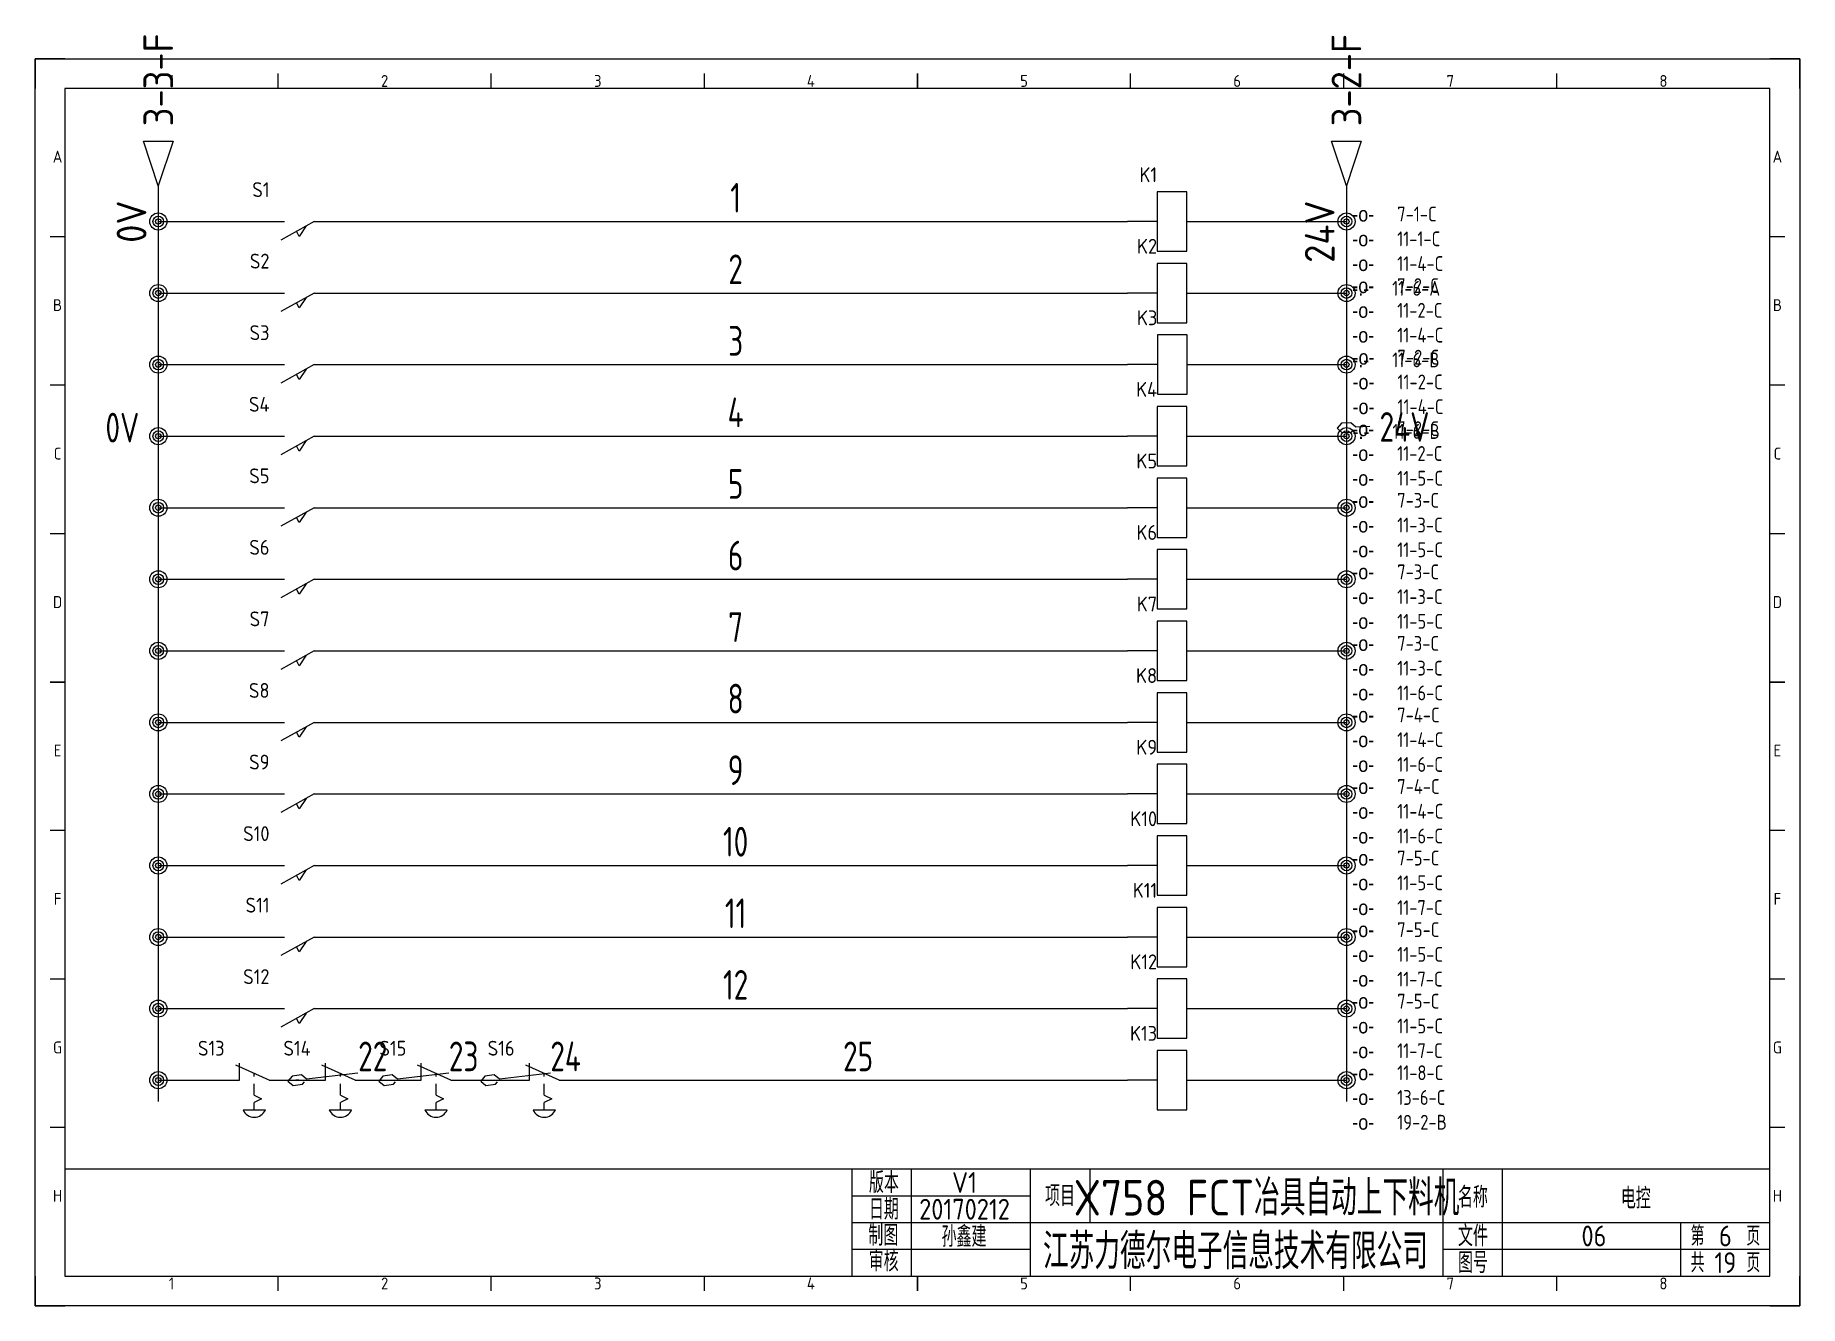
# Model space of a CAD drawing. Header units: millimetres. Extents: x 2029 to 2326, y 1387 to 1601.
import ezdxf
from ezdxf.enums import TextEntityAlignment as Align

# ---------------------------------------------------------------- set-up
doc = ezdxf.new("R2010")
doc.units = ezdxf.units.MM
for name, color, linetype in [('AE_BOR', 1, 'Continuous'), ('SYMS', 7, 'Continuous'), ('TAGS', 150, 'Continuous'), ('WIRENO', 72, 'Continuous'), ('WIREREF_DEST', 52, 'Continuous'), ('WIRES', 7, 'Continuous'), ('XREF', 7, 'Continuous'), ('图框_标题栏属性', 1, 'Continuous'), ('图框_标题栏文字', 6, 'Continuous')]:
    doc.layers.add(name, color=color, linetype=linetype)
doc.styles.add('ACGBTS', font='ISOCP.SHX')
doc.styles.get("Standard").update_dxf_attribs({"font": 'arial.ttf'})
doc.styles.add('WD_IEC', font='isocp2.shx', dxfattribs={"width": 0.9, "height": 4, "bigfont": 'gbcbig.shx'})
doc.styles.add('工程字', font='gbenor.shx', dxfattribs={"bigfont": 'gbcbig.shx'})

# ---------------------------------------------------------------- blocks, each defined once
blk = doc.blocks.new('Border')
for p, q in [((584, 410), (10, 410)), ((10, 410), (10, 10)), ((584, 10), (584, 410)), ((10, 10), (584, 10))]:
    blk.add_line(p, q)
at = {"layer": 'AE_BOR', "color": 1, "lineweight": 30}
for p, q in [((10, 420), (0, 420)), ((0, 420), (0, 410)), ((594, 420), (584, 420)), ((594, 410), (594, 420)), ((297, 410), (297, 415)), ((5, 210), (10, 210)), ((584, 210), (589, 210)), ((0, 0), (0, 10)), ((297, 5), (297, 10)), ((594, 0), (594, 10)), ((0, 0), (10, 0)), ((594, 0), (584, 0))]:
    blk.add_line(p, q, dxfattribs=at)
at = {"layer": 'AE_BOR', "color": 1, "lineweight": 15}
for p, q in [((0, 420), (594, 420)), ((0, 0), (0, 420)), ((594, 420), (594, 0)), ((81.75, 410), (81.75, 415)), ((153.5, 410), (153.5, 415)), ((225.25, 410), (225.25, 415)), ((368.75, 410), (368.75, 415)), ((440.5, 410), (440.5, 415)), ((512.25, 410), (512.25, 415)), ((10, 360), (5, 360)), ((589, 360), (584, 360)), ((10, 310), (5, 310)), ((589, 310), (584, 310)), ((10, 260), (5, 260)), ((589, 260), (584, 260)), ((10, 160), (5, 160)), ((589, 160), (584, 160)), ((10, 110), (5, 110)), ((589, 110), (584, 110)), ((10, 60), (5, 60)), ((589, 60), (584, 60)), ((81.75, 5), (81.75, 10)), ((153.5, 5), (153.5, 10)), ((225.25, 5), (225.25, 10)), ((368.75, 5), (368.75, 10)), ((440.5, 5), (440.5, 10)), ((512.25, 5), (512.25, 10)), ((594, 0), (0, 0))]:
    blk.add_line(p, q, dxfattribs=at)
at = {"layer": 'AE_BOR', "color": 1, "lineweight": 15, "style": 'ACGBTS'}
for s, p in [('1', (45.875, 412.5)), ('2', (117.625, 412.5)), ('3', (189.375, 412.5)), ('4', (261.125, 412.5)), ('5', (332.875, 412.5)), ('6', (404.625, 412.5)), ('7', (476.375, 412.5)), ('8', (548.125, 412.5)), ('A', (7.5, 387)), ('A', (586.5, 387)), ('B', (7.5, 337)), ('B', (586.5, 337)), ('C', (7.5, 287)), ('C', (586.5, 287)), ('D', (7.5, 237)), ('D', (586.5, 237)), ('E', (7.5, 187)), ('E', (586.5, 187)), ('F', (7.5, 137)), ('F', (586.5, 137)), ('G', (7.5, 87)), ('G', (586.5, 87)), ('H', (7.5, 37)), ('H', (586.5, 37)), ('1', (45.875, 7.5)), ('2', (117.625, 7.5)), ('3', (189.375, 7.5)), ('4', (261.125, 7.5)), ('5', (332.875, 7.5)), ('6', (404.625, 7.5)), ('7', (476.375, 7.5)), ('8', (548.125, 7.5))]:
    blk.add_text(s, height=4, dxfattribs=at).set_placement(p, align=Align.MIDDLE)
blk = doc.blocks.new('LdrDkA4')
for p, q in [((132.5, 0), (132.5, 18)), ((142.5, 0), (142.5, 18)), ((162.5, 0), (162.5, 18)), ((162.5, 0), (162.5, 18)), ((162.5, 0), (162.5, 18)), ((172.5, 18), (172.5, 13.5)), ((232, 0), (232, 18)), ((242, 0), (242, 18)), ((132.5, 13.5), (162.5, 13.5)), ((172.5, 13.5), (172.5, 9)), ((132.5, 9), (162.99, 9)), ((162.5, 9), (287, 9)), ((272, 0), (272, 9)), ((132.5, 4.5), (162.5, 4.5)), ((232, 4.5), (287, 4.5)), ((142.5, 2.09), (142.5, 2.09)), ((142.5, 2.09), (142.5, 2.09))]:
    blk.add_line(p, q)
blk.add_lwpolyline([(132.5, 18), (0, 18), (0, 0), (132.5, 0)], close=True)
blk.add_lwpolyline([(132.5, 0), (287, 0), (287, 18), (132.5, 18)])
at = {"flags": 9}
blk.add_attdef('WD_TB', (0, 0), '', height=2.5, dxfattribs=at)
at = {"layer": '图框_标题栏属性', "style": '工程字'}
for tag, height, p in [('版本', 3.5, (151.42, 15.75)), ('项目', 6, (202.25, 13.5)), ('名称', 3.5, (264.42, 13.27)), ('日期', 3.5, (151.42, 11.25)), ('制图', 3.5, (151.34, 6.85)), ('公司名称', 6, (197.03, 4.5)), ('文件', 3.5, (257.37, 6.75)), ('页数', 3.5, (279.5, 6.75)), ('审核', 3.5, (151.65, 2.36)), ('图号', 3.5, (257.37, 2.25)), ('总数', 3.5, (279.5, 2.25))]:
    blk.add_attdef(tag, text='', height=height, dxfattribs=at).set_placement(p, align=Align.MIDDLE)
at = {"layer": '图框_标题栏文字', "style": '工程字'}
for s, height, p in [('版本', 3.5, (137.85, 15.75)), ('项目', 3.5, (167.5, 13.5)), ('名称', 3.5, (237, 13.27)), ('日期', 3.5, (137.85, 11.25)), ('制图', 3.5, (137.75, 6.85)), ('文件', 3.5, (237, 6.75)), ('第    页', 3.25, (279.5, 6.75)), ('审核', 3.5, (137.81, 2.51)), ('图号', 3.5, (237, 2.25)), ('共    页', 3.25, (279.5, 2.25))]:
    blk.add_text(s, height=height, dxfattribs=at).set_placement(p, align=Align.MIDDLE_CENTER)
blk = doc.blocks.new('WDDOT')
for radius in [0.72, 0.449, 0.223]:
    blk.add_circle((0, 0), radius)
blk = doc.blocks.new('HCR1')
for p, q in [((-2.5, 0), (-7.5, 0)), ((2.5, 0), (7.5, 0))]:
    blk.add_line(p, q)
blk.add_lwpolyline([(-2.5, -5), (2.5, -5), (2.5, 5), (-2.5, 5)], close=True)
at = {"style": 'WD_IEC'}
for tag, p in [('INST', (-2.5, 13.62)), ('LOC', (-2.5, 10.12)), ('TAG1', (-2.5, 6.62)), ('DESC1', (-2.5, -10)), ('DESC2', (-2.5, -13.5)), ('DESC3', (-2.5, -17))]:
    blk.add_attdef(tag, text='', height=2.5, dxfattribs=at).set_placement(p, align=Align.RIGHT)
for tag, p, height, flags in [('MFG', (4.92, 12.12), 1.5, 9), ('CAT', (4.92, 9.62), 1.5, 9), ('TERM01', (-7.5, 1), 2, 8), ('X2LINK', (0, 5), 0.32, 1), ('X4TERM01', (-7.5, 0), 0.32, 1), ('X1TERM02', (7.5, 0), 0.32, 1), ('ASSYCODE', (3.5, -1.5), 1, 1), ('FAMILY', (3.5, -3), 1, 1), ('X8LINK', (0, -5), 0.32, 1), ('CATDESC', (3.5, -4.5), 1, 1)]:
    blk.add_attdef(tag, p, '', height=height, dxfattribs=dict(at, flags=flags))
at = {"style": 'WD_IEC', "flags": 8}
blk.add_attdef('TERM02', text='', height=2, dxfattribs=at).set_placement((7.5, 1), align=Align.RIGHT)
at = {"lineweight": 15, "style": 'WD_IEC'}
for tag, p in [('NO', (26.25, 0)), ('NC', (26.25, -4))]:
    blk.add_attdef(tag, text='', height=2.5, dxfattribs=at).set_placement(p, align=Align.RIGHT)
for tag, p in [('XREFNO', (27.75, 0)), ('XREFNC', (27.75, -4))]:
    blk.add_attdef(tag, p, '', height=2.5, dxfattribs=at)
blk = doc.blocks.new('HA1D2')
blk.add_lwpolyline([(0, 0), (-1.25, 3.75), (1.25, 3.75)], close=True)
at = {"style": 'WD_IEC'}
blk.add_attdef('XREF', text='', height=2.5, rotation=90, dxfattribs=at).set_placement((0, 5), align=Align.MIDDLE_LEFT)
at = {"style": 'WD_IEC', "flags": 1}
blk.add_attdef('SIGCODE', text='', height=1, dxfattribs=at).set_placement((-2.5, 1.8), align=Align.RIGHT)
blk.add_attdef('X8TERM01', (0, 0), '', height=0.32, dxfattribs=at)
at = {"style": 'WD_IEC', "flags": 8}
blk.add_attdef('WIRENO', text='', height=2.5, rotation=90, dxfattribs=at).set_placement((-1, -1.25), align=Align.RIGHT)
at = {"style": 'WD_IEC'}
blk.add_attdef('DESC1', text='', height=2.5, rotation=90, dxfattribs=at).set_placement((1, -1.25), align=Align.TOP_RIGHT)
blk = doc.blocks.new('WD_WNV')
at = {"linetype": 'Continuous', "style": 'WD_IEC', "width": 0.8}
blk.add_attdef('WIRENO', text='', height=2.5, dxfattribs=at).set_placement((-1.6, 0), align=Align.MIDDLE_RIGHT)
at = {"style": 'WD_IEC', "flags": 1}
for tag, p in [('W08USER', (-1, 0.375)), ('W04USER', (-1, 0.875)), ('W05USER', (-1, 0.75)), ('W09USER', (-1, 0.25)), ('W03USER', (-1, 1)), ('W06USER', (-1, 0.625)), ('W07USER', (-1, 0.5)), ('W02USER', (-1, 1.125)), ('W01USER', (-1, 1.25)), ('W10USER', (-1, 0.125))]:
    blk.add_attdef(tag, text='', height=0.08, dxfattribs=at).set_placement(p, align=Align.CENTER)
blk = doc.blocks.new('HLS11')
for p, q in [((-7.5, 0), (-2.5, 0)), ((2.5, 0), (-3.12, -3.12)), ((2.5, 0), (7.5, 0)), ((0, -2.5), (-0.47, -1.65)), ((1.18, -0.74), (0, -2.5))]:
    blk.add_line(p, q)
at = {"style": 'WD_IEC'}
for tag, p in [('INST', (-5, 11.12)), ('LOC', (-5, 7.62)), ('TAG1', (-5, 4.12)), ('DESC1', (-5, -10.63)), ('DESC2', (-5, -14.13)), ('DESC3', (-5, -17.63))]:
    blk.add_attdef(tag, text='', height=2.5, dxfattribs=at).set_placement(p, align=Align.RIGHT)
for tag, p, height, flags in [('MFG', (7.75, 6.5), 1.5, 1), ('TERM01', (-7.5, 1), 2, 8), ('CAT', (7.75, 4), 1.5, 1), ('X4TERM01', (-7.5, 0), 0.32, 1), ('X1TERM02', (7.5, 0), 0.32, 1), ('X2LINK', (0, -0.94), 0.32, 1), ('X8LINK', (0, -2.59), 0.32, 1), ('CONTACT', (11.25, -1.88), 1, 1), ('COMMON', (12.5, -3.13), 1, 1), ('FAMILY', (11, -4.88), 1, 1), ('ASSYCODE', (11, -7.5), 1, 1), ('CATDESC', (11, -10.5), 1, 1)]:
    blk.add_attdef(tag, p, '', height=height, dxfattribs=dict(at, flags=flags))
at = {"style": 'WD_IEC', "flags": 8}
blk.add_attdef('TERM02', text='', height=2, dxfattribs=at).set_placement((7.5, 1), align=Align.RIGHT)
at = {"lineweight": 15, "style": 'WD_IEC'}
for tag, p in [('XREF', (-5, -6.88)), ('WDTAGALT', (-5, -20.5))]:
    blk.add_attdef(tag, text='', height=2.5, dxfattribs=at).set_placement(p, align=Align.RIGHT)
blk = doc.blocks.new('HPB12ML')
for p, q in [((-7.5, 0), (-2.5, 0)), ((2.5, 0), (-3.12, 2.5)), ((-2.5, 0), (-2.5, 2.87)), ((0, 0.62), (0, 1.11)), ((2.5, 0), (7.5, 0)), ((0, -2.5), (0, -0.62)), ((0, -2.5), (1.25, -3.12)), ((-1.88, -5), (1.88, -5)), ((1.25, -3.12), (0, -3.75)), ((0, -5), (0, -3.75))]:
    blk.add_line(p, q)
blk.add_arc((0, -4.22), 2.03, 202.6199, 337.3801)
at = {"style": 'WD_IEC'}
for tag, p in [('INST', (-5, 11.12)), ('LOC', (-5, 7.62)), ('TAG1', (-5, 4.12)), ('DESC1', (-5, -11.25)), ('DESC2', (-5, -14.75)), ('DESC3', (-5, -18.25))]:
    blk.add_attdef(tag, text='', height=2.5, dxfattribs=at).set_placement(p, align=Align.RIGHT)
for tag, p, height, flags in [('MFG', (4.92, 12.12), 1.5, 9), ('CAT', (4.92, 9.62), 1.5, 9), ('TERM01', (-7.5, 1), 2, 8), ('X4TERM01', (-7.5, 0), 0.32, 1), ('X2LINK', (0, 1.74), 0.32, 1), ('X1TERM02', (7.5, 0), 0.32, 1), ('ASSYCODE', (3.5, -2.75), 1, 1), ('FAMILY', (3.5, -4.25), 1, 1), ('CATDESC', (3.5, -5.75), 1, 1), ('CONTACT', (3.5, -7.5), 1, 1), ('COMMON', (4.75, -8.75), 1, 1)]:
    blk.add_attdef(tag, p, '', height=height, dxfattribs=dict(at, flags=flags))
at = {"style": 'WD_IEC', "flags": 8}
blk.add_attdef('TERM02', text='', height=2, dxfattribs=at).set_placement((7.5, 1), align=Align.RIGHT)
at = {"lineweight": 15, "style": 'WD_IEC'}
blk.add_attdef('XREF', text='', height=2.5, dxfattribs=at).set_placement((-5, -7.5), align=Align.RIGHT)
blk = doc.blocks.new('WD_WNH')
at = {"linetype": 'Continuous', "style": 'WD_IEC', "width": 0.8}
blk.add_attdef('WIRENO', text='', height=2.5, dxfattribs=at).set_placement((0, 0.75), align=Align.CENTER)
at = {"style": 'WD_IEC', "flags": 1}
for tag, p in [('W08USER', (0, 0.375)), ('W04USER', (0, 0.875)), ('W05USER', (0, 0.75)), ('W09USER', (0, 0.25)), ('W03USER', (0, 1)), ('W06USER', (0, 0.625)), ('W07USER', (0, 0.5)), ('W02USER', (0, 1.125)), ('W01USER', (0, 1.25)), ('W10USER', (0, 0.125))]:
    blk.add_attdef(tag, text='', height=0.08, dxfattribs=at).set_placement(p, align=Align.CENTER)

msp = doc.modelspace()

# ---------------------------------------------------------------- linework, layer by layer
at = {"layer": 'WIRENO'}
for points in [[(2253.96, 1535.46), (2251.59, 1535.36), (2250.76, 1536.12), (2249.17, 1536.05), (2248.41, 1535.22), (2249.24, 1534.46), (2250.83, 1534.53), (2251.21, 1534.94)], [(2083.58, 1426.6), (2074.97, 1425.59), (2074.09, 1426.28), (2072.52, 1426.1), (2071.82, 1425.21), (2072.7, 1424.52), (2074.28, 1424.7), (2074.63, 1425.14)], [(2098.88, 1426.6), (2090.27, 1425.59), (2089.39, 1426.28), (2087.82, 1426.1), (2087.12, 1425.21), (2088, 1424.52), (2089.58, 1424.7), (2089.93, 1425.14)], [(2116.03, 1426.6), (2107.43, 1425.59), (2106.55, 1426.28), (2104.97, 1426.1), (2104.28, 1425.21), (2105.16, 1424.52), (2106.74, 1424.7), (2107.08, 1425.14)]]:
    msp.add_lwpolyline(points, dxfattribs=at)
at = {"layer": 'WIRES'}
for p, q in [((2050, 1576.03), (2050, 1421.79)), ((2250, 1576.03), (2250, 1421.79)), ((2050, 1570), (2066.22, 1570)), ((2081.22, 1570), (2213.13, 1570)), ((2228.13, 1570), (2250, 1570)), ((2050, 1557.95), (2066.22, 1557.95)), ((2081.22, 1557.95), (2213.13, 1557.95)), ((2228.13, 1557.95), (2250, 1557.95)), ((2050, 1545.9), (2066.22, 1545.9)), ((2081.22, 1545.9), (2213.17, 1545.9)), ((2228.17, 1545.9), (2250, 1545.9)), ((2050, 1533.85), (2066.22, 1533.85)), ((2081.22, 1533.85), (2213.13, 1533.85)), ((2228.13, 1533.85), (2250, 1533.85)), ((2050, 1521.8), (2066.22, 1521.8)), ((2081.22, 1521.8), (2213.13, 1521.8)), ((2228.13, 1521.8), (2250, 1521.8)), ((2050, 1509.75), (2066.22, 1509.75)), ((2081.22, 1509.75), (2213.13, 1509.75)), ((2228.13, 1509.75), (2250, 1509.75)), ((2050, 1497.7), (2066.22, 1497.7)), ((2081.22, 1497.7), (2213.13, 1497.7)), ((2228.13, 1497.7), (2250, 1497.7)), ((2050, 1485.65), (2066.22, 1485.65)), ((2081.22, 1485.65), (2213.13, 1485.65)), ((2228.13, 1485.65), (2250, 1485.65)), ((2050, 1473.6), (2066.22, 1473.6)), ((2081.22, 1473.6), (2213.13, 1473.6)), ((2228.13, 1473.6), (2250, 1473.6)), ((2050, 1461.55), (2066.22, 1461.55)), ((2081.22, 1461.55), (2213.13, 1461.55)), ((2228.13, 1461.55), (2250, 1461.55)), ((2050, 1449.5), (2066.22, 1449.5)), ((2081.22, 1449.5), (2213.13, 1449.5)), ((2228.13, 1449.5), (2250, 1449.5)), ((2050, 1437.45), (2066.22, 1437.45)), ((2081.22, 1437.45), (2213.13, 1437.45)), ((2228.13, 1437.45), (2250, 1437.45)), ((2050, 1425.4), (2058.65, 1425.4)), ((2073.65, 1425.4), (2073.15, 1425.4)), ((2088.15, 1425.4), (2089.25, 1425.4)), ((2104.25, 1425.4), (2107.47, 1425.4)), ((2122.47, 1425.4), (2213.13, 1425.4)), ((2228.13, 1425.4), (2250, 1425.4))]:
    msp.add_line(p, q, dxfattribs=at)

# ---------------------------------------------------------------- block references
msp.add_blockref('LdrDkA4', (2034.29, 1392.42)).add_auto_attribs({'总数': '19', '页数': '6', '文件': '06', '名称': '电控', '公司名称': '江苏力德尔电子信息技术有限公司', '项目': 'X758 FCT冶具自动上下料机', '制图': '孙鑫建', '日期': '20170212', '版本': 'V1'})
at = {"layer": 'AE_BOR', "xscale": 0.5, "yscale": 0.5, "zscale": 0.5}
msp.add_blockref('Border', (2029.29, 1387.42), dxfattribs=at)
at = {"layer": 'SYMS'}
ref = msp.add_blockref('HA1D2', (2050, 1576.03), dxfattribs=dict(at, xscale=2, yscale=2, zscale=2))
ref.add_attrib('XREF', '3-3-F', dxfattribs={"layer": 'XREF', "height": 5, "rotation": 90, "style": 'WD_IEC'}).set_placement((2050, 1586.03), align=Align.MIDDLE_LEFT)
ref.add_attrib('WIRENO', '0V', dxfattribs={"layer": 'WIREREF_DEST', "height": 5, "rotation": 90, "style": 'WD_IEC', "flags": 8}).set_placement((2048, 1573.53), align=Align.RIGHT)
ref = msp.add_blockref('HA1D2', (2250, 1576.03), dxfattribs=dict(at, xscale=2, yscale=2, zscale=2))
ref.add_attrib('XREF', '3-2-F', dxfattribs={"layer": 'XREF', "height": 5, "rotation": 90, "style": 'WD_IEC'}).set_placement((2250, 1586.03), align=Align.MIDDLE_LEFT)
ref.add_attrib('WIRENO', '24V', dxfattribs={"layer": 'WIREREF_DEST', "height": 5, "rotation": 90, "style": 'WD_IEC', "flags": 8}).set_placement((2248, 1573.53), align=Align.RIGHT)
ref = msp.add_blockref('HCR1', (2220.63, 1570), dxfattribs=at)
ref.add_attrib('TAG1', 'K1', dxfattribs={"layer": 'TAGS', "height": 2.5, "style": 'WD_IEC'}).set_placement((2218.13, 1576.62), align=Align.RIGHT)
ref = msp.add_blockref('HLS11', (2073.72, 1570), dxfattribs=at)
ref.add_attrib('TAG1', 'S1', dxfattribs={"layer": 'TAGS', "height": 2.5, "style": 'WD_IEC'}).set_placement((2068.72, 1574.12), align=Align.RIGHT)
at = {"layer": 'SYMS', "xscale": 2, "yscale": 2, "zscale": 2}
for p in [(2050, 1570), (2250, 1570), (2050, 1557.95), (2250, 1557.95), (2050, 1545.9), (2250, 1545.9), (2050, 1533.85), (2250, 1533.85), (2050, 1521.8), (2250, 1521.8), (2050, 1509.75), (2250, 1509.75), (2050, 1497.7), (2250, 1497.7), (2050, 1485.65), (2250, 1485.65), (2050, 1473.6), (2250, 1473.6), (2050, 1461.55), (2250, 1461.55), (2050, 1449.5), (2250, 1449.5), (2050, 1437.45), (2250, 1437.45), (2050, 1425.4), (2250, 1425.4)]:
    msp.add_blockref('WDDOT', p, dxfattribs=at)
at = {"layer": 'SYMS'}
ref = msp.add_blockref('HCR1', (2220.63, 1557.95), dxfattribs=at)
ref.add_attrib('TAG1', 'K2', dxfattribs={"layer": 'TAGS', "height": 2.5, "style": 'WD_IEC'}).set_placement((2218.13, 1564.58), align=Align.RIGHT)
ref = msp.add_blockref('HLS11', (2073.72, 1557.95), dxfattribs=at)
ref.add_attrib('TAG1', 'S2', dxfattribs={"layer": 'TAGS', "height": 2.5, "style": 'WD_IEC'}).set_placement((2068.72, 1562.08), align=Align.RIGHT)
ref = msp.add_blockref('HCR1', (2220.67, 1545.9), dxfattribs=at)
ref.add_attrib('TAG1', 'K3', dxfattribs={"layer": 'TAGS', "height": 2.5, "style": 'WD_IEC'}).set_placement((2218.17, 1552.53), align=Align.RIGHT)
ref = msp.add_blockref('HLS11', (2073.72, 1545.9), dxfattribs=at)
ref.add_attrib('TAG1', 'S3', dxfattribs={"layer": 'TAGS', "height": 2.5, "style": 'WD_IEC'}).set_placement((2068.72, 1550.03), align=Align.RIGHT)
ref = msp.add_blockref('HCR1', (2220.63, 1533.85), dxfattribs=at)
ref.add_attrib('TAG1', 'K4', dxfattribs={"layer": 'TAGS', "height": 2.5, "style": 'WD_IEC'}).set_placement((2218.13, 1540.47), align=Align.RIGHT)
ref = msp.add_blockref('HLS11', (2073.72, 1533.85), dxfattribs=at)
ref.add_attrib('TAG1', 'S4', dxfattribs={"layer": 'TAGS', "height": 2.5, "style": 'WD_IEC'}).set_placement((2068.72, 1537.97), align=Align.RIGHT)
ref = msp.add_blockref('HCR1', (2220.63, 1521.8), dxfattribs=at)
ref.add_attrib('TAG1', 'K5', dxfattribs={"layer": 'TAGS', "height": 2.5, "style": 'WD_IEC'}).set_placement((2218.13, 1528.42), align=Align.RIGHT)
ref = msp.add_blockref('HLS11', (2073.72, 1521.8), dxfattribs=at)
ref.add_attrib('TAG1', 'S5', dxfattribs={"layer": 'TAGS', "height": 2.5, "style": 'WD_IEC'}).set_placement((2068.72, 1525.92), align=Align.RIGHT)
ref = msp.add_blockref('HCR1', (2220.63, 1509.75), dxfattribs=at)
ref.add_attrib('TAG1', 'K6', dxfattribs={"layer": 'TAGS', "height": 2.5, "style": 'WD_IEC'}).set_placement((2218.13, 1516.38), align=Align.RIGHT)
ref = msp.add_blockref('HLS11', (2073.72, 1509.75), dxfattribs=at)
ref.add_attrib('TAG1', 'S6', dxfattribs={"layer": 'TAGS', "height": 2.5, "style": 'WD_IEC'}).set_placement((2068.72, 1513.88), align=Align.RIGHT)
ref = msp.add_blockref('HCR1', (2220.63, 1497.7), dxfattribs=at)
ref.add_attrib('TAG1', 'K7', dxfattribs={"layer": 'TAGS', "height": 2.5, "style": 'WD_IEC'}).set_placement((2218.13, 1504.33), align=Align.RIGHT)
ref = msp.add_blockref('HLS11', (2073.72, 1497.7), dxfattribs=at)
ref.add_attrib('TAG1', 'S7', dxfattribs={"layer": 'TAGS', "height": 2.5, "style": 'WD_IEC'}).set_placement((2068.72, 1501.83), align=Align.RIGHT)
ref = msp.add_blockref('HCR1', (2220.63, 1485.65), dxfattribs=at)
ref.add_attrib('TAG1', 'K8', dxfattribs={"layer": 'TAGS', "height": 2.5, "style": 'WD_IEC'}).set_placement((2218.13, 1492.28), align=Align.RIGHT)
ref = msp.add_blockref('HLS11', (2073.72, 1485.65), dxfattribs=at)
ref.add_attrib('TAG1', 'S8', dxfattribs={"layer": 'TAGS', "height": 2.5, "style": 'WD_IEC'}).set_placement((2068.72, 1489.78), align=Align.RIGHT)
ref = msp.add_blockref('HCR1', (2220.63, 1473.6), dxfattribs=at)
ref.add_attrib('TAG1', 'K9', dxfattribs={"layer": 'TAGS', "height": 2.5, "style": 'WD_IEC'}).set_placement((2218.13, 1480.22), align=Align.RIGHT)
ref = msp.add_blockref('HLS11', (2073.72, 1473.6), dxfattribs=at)
ref.add_attrib('TAG1', 'S9', dxfattribs={"layer": 'TAGS', "height": 2.5, "style": 'WD_IEC'}).set_placement((2068.72, 1477.72), align=Align.RIGHT)
ref = msp.add_blockref('HCR1', (2220.63, 1461.55), dxfattribs=at)
ref.add_attrib('TAG1', 'K10', dxfattribs={"layer": 'TAGS', "height": 2.5, "style": 'WD_IEC'}).set_placement((2218.13, 1468.17), align=Align.RIGHT)
ref = msp.add_blockref('HLS11', (2073.72, 1461.55), dxfattribs=at)
ref.add_attrib('TAG1', 'S10', dxfattribs={"layer": 'TAGS', "height": 2.5, "style": 'WD_IEC'}).set_placement((2068.72, 1465.67), align=Align.RIGHT)
ref = msp.add_blockref('HCR1', (2220.63, 1449.5), dxfattribs=at)
ref.add_attrib('TAG1', 'K11', dxfattribs={"layer": 'TAGS', "height": 2.5, "style": 'WD_IEC'}).set_placement((2218.13, 1456.12), align=Align.RIGHT)
ref = msp.add_blockref('HLS11', (2073.72, 1449.5), dxfattribs=at)
ref.add_attrib('TAG1', 'S11', dxfattribs={"layer": 'TAGS', "height": 2.5, "style": 'WD_IEC'}).set_placement((2068.72, 1453.62), align=Align.RIGHT)
ref = msp.add_blockref('HCR1', (2220.63, 1437.45), dxfattribs=at)
ref.add_attrib('TAG1', 'K12', dxfattribs={"layer": 'TAGS', "height": 2.5, "style": 'WD_IEC'}).set_placement((2218.13, 1444.08), align=Align.RIGHT)
ref = msp.add_blockref('HLS11', (2073.72, 1437.45), dxfattribs=at)
ref.add_attrib('TAG1', 'S12', dxfattribs={"layer": 'TAGS', "height": 2.5, "style": 'WD_IEC'}).set_placement((2068.72, 1441.58), align=Align.RIGHT)
ref = msp.add_blockref('HCR1', (2220.63, 1425.4), dxfattribs=at)
ref.add_attrib('TAG1', 'K13', dxfattribs={"layer": 'TAGS', "height": 2.5, "style": 'WD_IEC'}).set_placement((2218.13, 1432.03), align=Align.RIGHT)
ref = msp.add_blockref('HPB12ML', (2066.15, 1425.4), dxfattribs=at)
ref.add_attrib('TAG1', 'S13', dxfattribs={"layer": 'TAGS', "height": 2.5, "style": 'WD_IEC'}).set_placement((2061.15, 1429.53), align=Align.RIGHT)
ref = msp.add_blockref('HPB12ML', (2080.65, 1425.4), dxfattribs=at)
ref.add_attrib('TAG1', 'S14', dxfattribs={"layer": 'TAGS', "height": 2.5, "style": 'WD_IEC'}).set_placement((2075.65, 1429.53), align=Align.RIGHT)
ref = msp.add_blockref('HPB12ML', (2096.75, 1425.4), dxfattribs=at)
ref.add_attrib('TAG1', 'S15', dxfattribs={"layer": 'TAGS', "height": 2.5, "style": 'WD_IEC'}).set_placement((2091.75, 1429.53), align=Align.RIGHT)
ref = msp.add_blockref('HPB12ML', (2114.97, 1425.4), dxfattribs=at)
ref.add_attrib('TAG1', 'S16', dxfattribs={"layer": 'TAGS', "height": 2.5, "style": 'WD_IEC'}).set_placement((2109.97, 1429.53), align=Align.RIGHT)
at = {"layer": 'WIRENO'}
ref = msp.add_blockref('WD_WNH', (2147.18, 1570), dxfattribs=dict(at, xscale=2, yscale=2, zscale=2))
ref.add_attrib('WIRENO', '1', dxfattribs={"linetype": 'Continuous', "height": 5, "style": 'WD_IEC', "width": 0.8}).set_placement((2147.18, 1571.5), align=Align.CENTER)
ref = msp.add_blockref('WD_WNH', (2147.18, 1557.95), dxfattribs=dict(at, xscale=2, yscale=2, zscale=2))
ref.add_attrib('WIRENO', '2', dxfattribs={"linetype": 'Continuous', "height": 5, "style": 'WD_IEC', "width": 0.8}).set_placement((2147.18, 1559.45), align=Align.CENTER)
ref = msp.add_blockref('WD_WNH', (2147.2, 1545.9), dxfattribs=dict(at, xscale=2, yscale=2, zscale=2))
ref.add_attrib('WIRENO', '3', dxfattribs={"linetype": 'Continuous', "height": 5, "style": 'WD_IEC', "width": 0.8}).set_placement((2147.2, 1547.4), align=Align.CENTER)
ref = msp.add_blockref('WD_WNH', (2147.18, 1533.85), dxfattribs=dict(at, xscale=2, yscale=2, zscale=2))
ref.add_attrib('WIRENO', '4', dxfattribs={"linetype": 'Continuous', "height": 5, "style": 'WD_IEC', "width": 0.8}).set_placement((2147.18, 1535.35), align=Align.CENTER)
ref = msp.add_blockref('WD_WNV', (2050, 1535.29), dxfattribs=dict(at, xscale=2, yscale=2, zscale=2))
ref.add_attrib('WIRENO', '0V', dxfattribs={"linetype": 'Continuous', "height": 5, "style": 'WD_IEC', "width": 0.8}).set_placement((2046.8, 1535.29), align=Align.MIDDLE_RIGHT)
ref = msp.add_blockref('WD_WNV', (2250, 1535.29), dxfattribs=dict(at, xscale=2, yscale=2, zscale=2))
ref.add_attrib('WIRENO', '24V', dxfattribs={"linetype": 'Continuous', "height": 5, "style": 'WD_IEC', "width": 0.8}).set_placement((2263.96, 1535.4), align=Align.MIDDLE_RIGHT)
ref = msp.add_blockref('WD_WNH', (2147.18, 1521.8), dxfattribs=dict(at, xscale=2, yscale=2, zscale=2))
ref.add_attrib('WIRENO', '5', dxfattribs={"linetype": 'Continuous', "height": 5, "style": 'WD_IEC', "width": 0.8}).set_placement((2147.18, 1523.3), align=Align.CENTER)
ref = msp.add_blockref('WD_WNH', (2147.18, 1509.75), dxfattribs=dict(at, xscale=2, yscale=2, zscale=2))
ref.add_attrib('WIRENO', '6', dxfattribs={"linetype": 'Continuous', "height": 5, "style": 'WD_IEC', "width": 0.8}).set_placement((2147.18, 1511.25), align=Align.CENTER)
ref = msp.add_blockref('WD_WNH', (2147.18, 1497.7), dxfattribs=dict(at, xscale=2, yscale=2, zscale=2))
ref.add_attrib('WIRENO', '7', dxfattribs={"linetype": 'Continuous', "height": 5, "style": 'WD_IEC', "width": 0.8}).set_placement((2147.18, 1499.2), align=Align.CENTER)
ref = msp.add_blockref('WD_WNH', (2147.18, 1485.65), dxfattribs=dict(at, xscale=2, yscale=2, zscale=2))
ref.add_attrib('WIRENO', '8', dxfattribs={"linetype": 'Continuous', "height": 5, "style": 'WD_IEC', "width": 0.8}).set_placement((2147.18, 1487.15), align=Align.CENTER)
ref = msp.add_blockref('WD_WNH', (2147.18, 1473.6), dxfattribs=dict(at, xscale=2, yscale=2, zscale=2))
ref.add_attrib('WIRENO', '9', dxfattribs={"linetype": 'Continuous', "height": 5, "style": 'WD_IEC', "width": 0.8}).set_placement((2147.18, 1475.1), align=Align.CENTER)
ref = msp.add_blockref('WD_WNH', (2147.18, 1461.55), dxfattribs=dict(at, xscale=2, yscale=2, zscale=2))
ref.add_attrib('WIRENO', '10', dxfattribs={"linetype": 'Continuous', "height": 5, "style": 'WD_IEC', "width": 0.8}).set_placement((2147.18, 1463.05), align=Align.CENTER)
ref = msp.add_blockref('WD_WNH', (2147.18, 1449.5), dxfattribs=dict(at, xscale=2, yscale=2, zscale=2))
ref.add_attrib('WIRENO', '11', dxfattribs={"linetype": 'Continuous', "height": 5, "style": 'WD_IEC', "width": 0.8}).set_placement((2147.18, 1451), align=Align.CENTER)
ref = msp.add_blockref('WD_WNH', (2147.18, 1437.45), dxfattribs=dict(at, xscale=2, yscale=2, zscale=2))
ref.add_attrib('WIRENO', '12', dxfattribs={"linetype": 'Continuous', "height": 5, "style": 'WD_IEC', "width": 0.8}).set_placement((2147.18, 1438.95), align=Align.CENTER)
ref = msp.add_blockref('WD_WNH', (2073.4, 1425.4), dxfattribs=dict(at, xscale=2, yscale=2, zscale=2))
ref.add_attrib('WIRENO', '22', dxfattribs={"linetype": 'Continuous', "height": 5, "style": 'WD_IEC', "width": 0.8}).set_placement((2086.1, 1426.9), align=Align.CENTER)
ref = msp.add_blockref('WD_WNH', (2088.7, 1425.4), dxfattribs=dict(at, xscale=2, yscale=2, zscale=2))
ref.add_attrib('WIRENO', '23', dxfattribs={"linetype": 'Continuous', "height": 5, "style": 'WD_IEC', "width": 0.8}).set_placement((2101.4, 1426.9), align=Align.CENTER)
ref = msp.add_blockref('WD_WNH', (2105.86, 1425.4), dxfattribs=dict(at, xscale=2, yscale=2, zscale=2))
ref.add_attrib('WIRENO', '24', dxfattribs={"linetype": 'Continuous', "height": 5, "style": 'WD_IEC', "width": 0.8}).set_placement((2118.56, 1426.9), align=Align.CENTER)
ref = msp.add_blockref('WD_WNH', (2167.8, 1425.4), dxfattribs=dict(at, xscale=2, yscale=2, zscale=2))
ref.add_attrib('WIRENO', '25', dxfattribs={"linetype": 'Continuous', "height": 5, "style": 'WD_IEC', "width": 0.8}).set_placement((2167.8, 1426.9), align=Align.CENTER)

# ---------------------------------------------------------------- texts
at = {"layer": 'XREF', "char_height": 2.5, "attachment_point": 1, "style": 'WD_IEC'}
for s, insert in [('{\\Fmonotxt.shx|c0;\\H0.67x;  }{\\Facaderef.shx|c0;-o-} {\\Fmonotxt.shx|c0;\\H0.67x; } 7-1-C\\P{\\Fmonotxt.shx|c0;\\H0.67x;  }{\\Facaderef.shx|c0;-o-} {\\Fmonotxt.shx|c0;\\H0.67x; } 11-1-C\\P{\\Fmonotxt.shx|c0;\\H0.67x;  }{\\Facaderef.shx|c0;-o-} {\\Fmonotxt.shx|c0;\\H0.67x; } 11-4-C\\P{\\Fmonotxt.shx|c0;\\H0.67x;  }{\\Facaderef.shx|c0;-.-} {\\Fmonotxt.shx|c0;\\H0.67x; } 11-6-A', (2248.38, 1572.5)), ('{\\Fmonotxt.shx|c0;\\H0.67x;  }{\\Facaderef.shx|c0;-o-} {\\Fmonotxt.shx|c0;\\H0.67x; } 7-2-C\\P{\\Fmonotxt.shx|c0;\\H0.67x;  }{\\Facaderef.shx|c0;-o-} {\\Fmonotxt.shx|c0;\\H0.67x; } 11-2-C\\P{\\Fmonotxt.shx|c0;\\H0.67x;  }{\\Facaderef.shx|c0;-o-} {\\Fmonotxt.shx|c0;\\H0.67x; } 11-4-C\\P{\\Fmonotxt.shx|c0;\\H0.67x;  }{\\Facaderef.shx|c0;-.-} {\\Fmonotxt.shx|c0;\\H0.67x; } 11-6-B', (2248.38, 1560.45)), ('{\\Fmonotxt.shx|c0;\\H0.67x;  }{\\Facaderef.shx|c0;-o-} {\\Fmonotxt.shx|c0;\\H0.67x; } 7-2-C\\P{\\Fmonotxt.shx|c0;\\H0.67x;  }{\\Facaderef.shx|c0;-o-} {\\Fmonotxt.shx|c0;\\H0.67x; } 11-2-C\\P{\\Fmonotxt.shx|c0;\\H0.67x;  }{\\Facaderef.shx|c0;-o-} {\\Fmonotxt.shx|c0;\\H0.67x; } 11-4-C\\P{\\Fmonotxt.shx|c0;\\H0.67x;  }{\\Facaderef.shx|c0;-.-} {\\Fmonotxt.shx|c0;\\H0.67x; } 11-6-B', (2248.42, 1548.4)), ('{\\Fmonotxt.shx|c0;\\H0.67x;  }{\\Facaderef.shx|c0;-o-} {\\Fmonotxt.shx|c0;\\H0.67x; } 7-2-C\\P{\\Fmonotxt.shx|c0;\\H0.67x;  }{\\Facaderef.shx|c0;-o-} {\\Fmonotxt.shx|c0;\\H0.67x; } 11-2-C\\P{\\Fmonotxt.shx|c0;\\H0.67x;  }{\\Facaderef.shx|c0;-o-} {\\Fmonotxt.shx|c0;\\H0.67x; } 11-5-C', (2248.38, 1536.35)), ('{\\Fmonotxt.shx|c0;\\H0.67x;  }{\\Facaderef.shx|c0;-o-} {\\Fmonotxt.shx|c0;\\H0.67x; } 7-3-C\\P{\\Fmonotxt.shx|c0;\\H0.67x;  }{\\Facaderef.shx|c0;-o-} {\\Fmonotxt.shx|c0;\\H0.67x; } 11-3-C\\P{\\Fmonotxt.shx|c0;\\H0.67x;  }{\\Facaderef.shx|c0;-o-} {\\Fmonotxt.shx|c0;\\H0.67x; } 11-5-C', (2248.38, 1524.3)), ('{\\Fmonotxt.shx|c0;\\H0.67x;  }{\\Facaderef.shx|c0;-o-} {\\Fmonotxt.shx|c0;\\H0.67x; } 7-3-C\\P{\\Fmonotxt.shx|c0;\\H0.67x;  }{\\Facaderef.shx|c0;-o-} {\\Fmonotxt.shx|c0;\\H0.67x; } 11-3-C\\P{\\Fmonotxt.shx|c0;\\H0.67x;  }{\\Facaderef.shx|c0;-o-} {\\Fmonotxt.shx|c0;\\H0.67x; } 11-5-C', (2248.38, 1512.25)), ('{\\Fmonotxt.shx|c0;\\H0.67x;  }{\\Facaderef.shx|c0;-o-} {\\Fmonotxt.shx|c0;\\H0.67x; } 7-3-C\\P{\\Fmonotxt.shx|c0;\\H0.67x;  }{\\Facaderef.shx|c0;-o-} {\\Fmonotxt.shx|c0;\\H0.67x; } 11-3-C\\P{\\Fmonotxt.shx|c0;\\H0.67x;  }{\\Facaderef.shx|c0;-o-} {\\Fmonotxt.shx|c0;\\H0.67x; } 11-6-C', (2248.38, 1500.2)), ('{\\Fmonotxt.shx|c0;\\H0.67x;  }{\\Facaderef.shx|c0;-o-} {\\Fmonotxt.shx|c0;\\H0.67x; } 7-4-C\\P{\\Fmonotxt.shx|c0;\\H0.67x;  }{\\Facaderef.shx|c0;-o-} {\\Fmonotxt.shx|c0;\\H0.67x; } 11-4-C\\P{\\Fmonotxt.shx|c0;\\H0.67x;  }{\\Facaderef.shx|c0;-o-} {\\Fmonotxt.shx|c0;\\H0.67x; } 11-6-C', (2248.38, 1488.15)), ('{\\Fmonotxt.shx|c0;\\H0.67x;  }{\\Facaderef.shx|c0;-o-} {\\Fmonotxt.shx|c0;\\H0.67x; } 7-4-C\\P{\\Fmonotxt.shx|c0;\\H0.67x;  }{\\Facaderef.shx|c0;-o-} {\\Fmonotxt.shx|c0;\\H0.67x; } 11-4-C\\P{\\Fmonotxt.shx|c0;\\H0.67x;  }{\\Facaderef.shx|c0;-o-} {\\Fmonotxt.shx|c0;\\H0.67x; } 11-6-C', (2248.38, 1476.1)), ('{\\Fmonotxt.shx|c0;\\H0.67x;  }{\\Facaderef.shx|c0;-o-} {\\Fmonotxt.shx|c0;\\H0.67x; } 7-5-C\\P{\\Fmonotxt.shx|c0;\\H0.67x;  }{\\Facaderef.shx|c0;-o-} {\\Fmonotxt.shx|c0;\\H0.67x; } 11-5-C\\P{\\Fmonotxt.shx|c0;\\H0.67x;  }{\\Facaderef.shx|c0;-o-} {\\Fmonotxt.shx|c0;\\H0.67x; } 11-7-C', (2248.38, 1464.05)), ('{\\Fmonotxt.shx|c0;\\H0.67x;  }{\\Facaderef.shx|c0;-o-} {\\Fmonotxt.shx|c0;\\H0.67x; } 7-5-C\\P{\\Fmonotxt.shx|c0;\\H0.67x;  }{\\Facaderef.shx|c0;-o-} {\\Fmonotxt.shx|c0;\\H0.67x; } 11-5-C\\P{\\Fmonotxt.shx|c0;\\H0.67x;  }{\\Facaderef.shx|c0;-o-} {\\Fmonotxt.shx|c0;\\H0.67x; } 11-7-C', (2248.38, 1452)), ('{\\Fmonotxt.shx|c0;\\H0.67x;  }{\\Facaderef.shx|c0;-o-} {\\Fmonotxt.shx|c0;\\H0.67x; } 7-5-C\\P{\\Fmonotxt.shx|c0;\\H0.67x;  }{\\Facaderef.shx|c0;-o-} {\\Fmonotxt.shx|c0;\\H0.67x; } 11-5-C\\P{\\Fmonotxt.shx|c0;\\H0.67x;  }{\\Facaderef.shx|c0;-o-} {\\Fmonotxt.shx|c0;\\H0.67x; } 11-7-C', (2248.38, 1439.95)), ('{\\Fmonotxt.shx|c0;\\H0.67x;  }{\\Facaderef.shx|c0;-o-} {\\Fmonotxt.shx|c0;\\H0.67x; } 11-8-C\\P{\\Fmonotxt.shx|c0;\\H0.67x;  }{\\Facaderef.shx|c0;-o-} {\\Fmonotxt.shx|c0;\\H0.67x; } 13-6-C\\P{\\Fmonotxt.shx|c0;\\H0.67x;  }{\\Facaderef.shx|c0;-o-} {\\Fmonotxt.shx|c0;\\H0.67x; } 19-2-B', (2248.38, 1427.9))]:
    msp.add_mtext(s, dxfattribs=dict(at, insert=insert))

doc.saveas('drawing.dxf')
